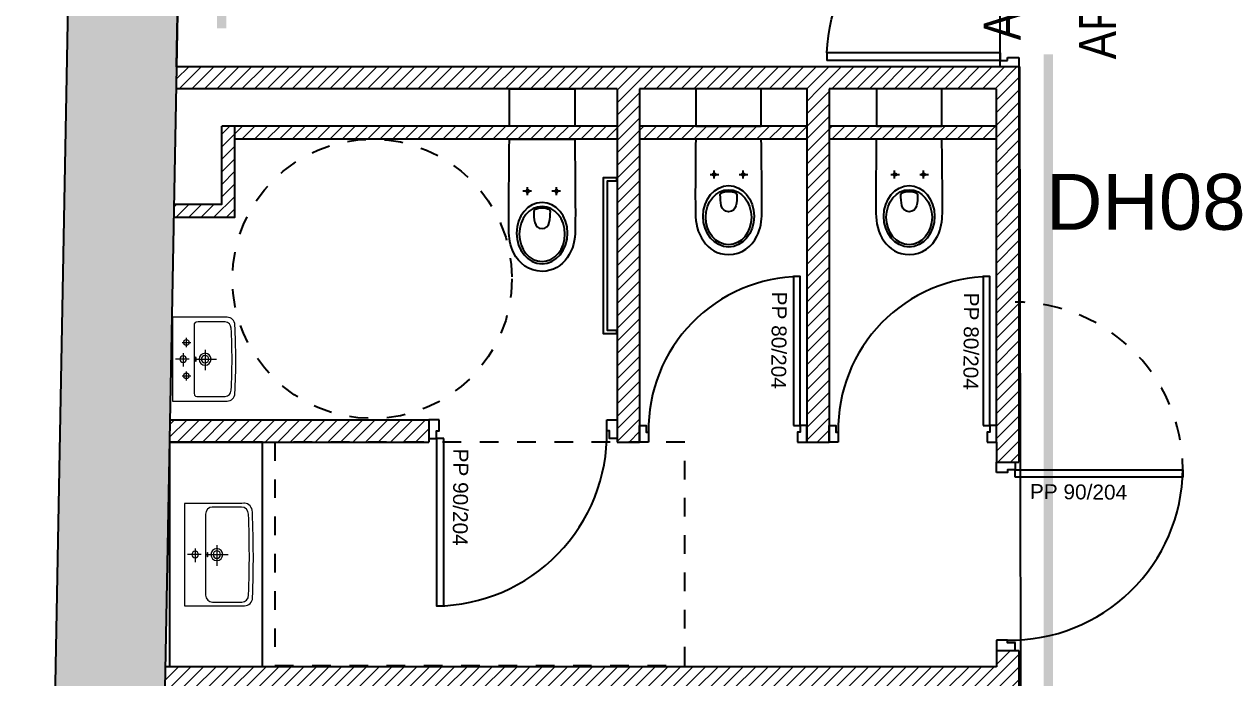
# Model space of a CAD drawing. Extents: x -28.5 to 23.1, y -8.3 to 57.2.
# Drawn here: x -16.49 to -10.01, y 3.81 to 7.32 of the extents above; entities that cross this region are included whole.
import ezdxf
from ezdxf import colors
from ezdxf.entities.mleader import LeaderData, LeaderLine
from ezdxf.math import Vec2, Vec3

# ---------------------------------------------------------------- set-up
doc = ezdxf.new("R2010")
doc.units = 0
doc.header["$LTSCALE"] = 0.001
for name, pattern in [('CACHE', [0.375, 0.25, -0.125]), ('CONTINU', [0]), ('DASHED', [0.75, 0.5, -0.25]), ('HIDDEN2', [0.1875, 0.125, -0.0625])]:
    doc.linetypes.add(name, pattern=pattern)
for name, color, linetype in [('01-STR_MACONNERIE_HACH', 252, 'Continuous'), ('02-CL HACH PLATRE', 6, 'Continuous'), ('A-Etiquettes', 7, 'Continuous'), ('A-legende', 7, 'Continuous')]:
    doc.layers.add(name, color=color, linetype=linetype)
doc.layers.add('A-Détails', color=7, linetype='Continuous', true_color=0x00a500)
doc.layers.add('A-MOQUETTE', color=7, linetype='Continuous', true_color=0xe5ecff)
doc.layers.add('A-portes', color=7, linetype='Continuous', lineweight=25)
doc.styles.get("Standard").update_dxf_attribs({"font": 'ARIALN.TTF'})
doc.styles.add('Y_TXT_COT', font='arial.ttf', dxfattribs={"height": 0.2})

# ---------------------------------------------------------------- blocks, each defined once
blk = doc.blocks.new('WC hand 2')
at = {"linetype": 'Continuous'}
for points in [[(-101.846, 114.7909), (-101.8151, 114.8335), (-101.7716, 114.8642), (-101.7105, 114.8642)], [(-101.8887, 114.6432), (-101.8884, 114.6909), (-101.8771, 114.7482), (-101.846, 114.7909)], [(-101.5352, 114.2442), (-101.5352, 114.2442), (-101.8869, 114.2442), (-101.8869, 114.2442)]]:
    blk.add_open_spline(points, degree=3, dxfattribs=at)
for points, knots in [([(-101.7105, 114.8642), (-101.7105, 114.8642), (-101.638, 114.8642), (-101.587, 114.8211), (-101.5589, 114.7658)], [0.5714286, 0.5714286, 0.5714286, 0.5714286, 0.5714286, 0.7142857, 0.7142857, 0.7142857, 0.7142857]), ([(-101.7106, 114.8236), (-101.6352, 114.8236), (-101.574, 114.7498), (-101.574, 114.6588), (-101.574, 114.6588), (-101.574, 114.5678), (-101.6352, 114.494), (-101.7106, 114.494), (-101.7106, 114.494), (-101.7861, 114.494), (-101.8472, 114.5678), (-101.8472, 114.6588), (-101.8472, 114.6588), (-101.8472, 114.7498), (-101.7861, 114.8236), (-101.7106, 114.8236)], [0, 0, 0, 0, 0.25, 0.25, 0.25, 0.25, 0.5, 0.5, 0.5, 0.5, 0.75, 0.75, 0.75, 0.75, 1, 1, 1, 1]), ([(-101.7106, 114.8116), (-101.6428, 114.8116), (-101.5879, 114.7454), (-101.5879, 114.6638), (-101.5879, 114.6638), (-101.5879, 114.5822), (-101.6428, 114.516), (-101.7106, 114.516), (-101.7106, 114.516), (-101.7783, 114.516), (-101.8332, 114.5822), (-101.8332, 114.6638), (-101.8332, 114.6638), (-101.8332, 114.7454), (-101.7783, 114.8116), (-101.7106, 114.8116)], [0, 0, 0, 0, 0.25, 0.25, 0.25, 0.25, 0.5, 0.5, 0.5, 0.5, 0.75, 0.75, 0.75, 0.75, 1, 1, 1, 1]), ([(-101.5589, 114.7658), (-101.5589, 114.7658), (-101.5393, 114.727), (-101.5325, 114.6818), (-101.5322, 114.6428)], [0.7142857, 0.7142857, 0.7142857, 0.7142857, 0.7142857, 0.8571429, 0.8571429, 0.8571429, 0.8571429]), ([(-101.8869, 114.2442), (-101.8869, 114.2442), (-101.8892, 114.4305), (-101.8895, 114.5368), (-101.8887, 114.6432)], [0.1428571, 0.1428571, 0.1428571, 0.1428571, 0.1428572, 0.2857143, 0.2857143, 0.2857143, 0.2857143]), ([(-101.6659, 114.5436), (-101.6658, 114.5395), (-101.6685, 114.5347), (-101.6723, 114.5331), (-101.6723, 114.5331), (-101.6843, 114.5281), (-101.6974, 114.525), (-101.7105, 114.525), (-101.7105, 114.525), (-101.7236, 114.525), (-101.7368, 114.528), (-101.7489, 114.5331), (-101.7489, 114.5331), (-101.7527, 114.5347), (-101.7554, 114.5396), (-101.7552, 114.5437), (-101.7552, 114.5437), (-101.7536, 114.5759), (-101.7566, 114.6346), (-101.7106, 114.6345), (-101.7106, 114.6345), (-101.6645, 114.6345), (-101.6665, 114.5782), (-101.6659, 114.5436)], [0, 0, 0, 0, 0.166667, 0.166667, 0.166667, 0.166667, 0.333333, 0.333333, 0.333333, 0.333333, 0.5, 0.5, 0.5, 0.5, 0.666667, 0.666667, 0.666667, 0.666667, 0.833333, 0.833333, 0.833333, 0.833333, 1, 1, 1, 1]), ([(-101.5322, 114.6428), (-101.5322, 114.6428), (-101.5314, 114.5366), (-101.5326, 114.4304), (-101.5352, 114.2442)], [0.8571429, 0.8571429, 0.8571429, 0.8571429, 0.8571429, 1, 1, 1, 1]), ([(-101.7881, 114.4416), (-101.784, 114.4416), (-101.7806, 114.4382), (-101.7806, 114.4341), (-101.7806, 114.4341), (-101.7806, 114.43), (-101.784, 114.4267), (-101.7881, 114.4267), (-101.7881, 114.4267), (-101.7922, 114.4267), (-101.7955, 114.43), (-101.7955, 114.4341), (-101.7955, 114.4341), (-101.7955, 114.4382), (-101.7922, 114.4416), (-101.7881, 114.4416)], [0, 0, 0, 0, 0.25, 0.25, 0.25, 0.25, 0.5, 0.5, 0.5, 0.5, 0.75, 0.75, 0.75, 0.75, 1, 1, 1, 1]), ([(-101.633, 114.4416), (-101.6289, 114.4416), (-101.6256, 114.4382), (-101.6256, 114.4341), (-101.6256, 114.4341), (-101.6256, 114.43), (-101.6289, 114.4267), (-101.633, 114.4267), (-101.633, 114.4267), (-101.6371, 114.4267), (-101.6405, 114.43), (-101.6405, 114.4341), (-101.6405, 114.4341), (-101.6405, 114.4382), (-101.6371, 114.4416), (-101.633, 114.4416)], [0, 0, 0, 0, 0.25, 0.25, 0.25, 0.25, 0.5, 0.5, 0.5, 0.5, 0.75, 0.75, 0.75, 0.75, 1, 1, 1, 1])]:
    blk.add_open_spline(points, degree=3, knots=knots, dxfattribs=at)
at = {"linetype": 'DASHED'}
for points in [[(-101.809, 114.4339), (-101.809, 114.4339), (-101.7627, 114.4339), (-101.7627, 114.4339)], [(-101.7884, 114.4557), (-101.7884, 114.4557), (-101.7884, 114.4125), (-101.7884, 114.4125)], [(-101.6537, 114.4343), (-101.6537, 114.4343), (-101.6074, 114.4343), (-101.6074, 114.4343)], [(-101.6332, 114.4561), (-101.6332, 114.4561), (-101.6332, 114.4128), (-101.6332, 114.4128)]]:
    blk.add_open_spline(points, degree=3, dxfattribs=at)
blk = doc.blocks.new('WC HF')
blk.add_lwpolyline([(-0.1752, 0.035), (-0.1752, 0.235), (0.1752, 0.235), (0.1752, 0.035), (-0.1752, 0.035)])
at = {"rotation": 180.0036056120651}
blk.add_blockref('WC hand 2', (-101.7183, 114.2028), dxfattribs=at)
blk = doc.blocks.new('wc PMR')
for points in [[(-0.4001, 0.2411), (-0.4001, 0.2611), (-0.3501, 0.2611), (-0.3501, 1.0611), (-0.4001, 1.0611), (-0.4001, 1.0811), (-0.3301, 1.0811), (-0.3301, 0.2411), (-0.4001, 0.2411)], [(0.1752, -0.035), (0.1752, -0.235), (-0.1753, -0.235), (-0.1753, -0.035), (0.1752, -0.035)]]:
    blk.add_lwpolyline(points)
for points in [[(-0.1356, 0.6717), (-0.1047, 0.7143), (-0.0611, 0.745), (-0.0001, 0.745)], [(-0.1783, 0.5239), (-0.1779, 0.5716), (-0.1666, 0.629), (-0.1356, 0.6717)], [(-0.078, 0.3365), (-0.078, 0.3365), (-0.078, 0.2933), (-0.078, 0.2933)], [(0.0773, 0.3369), (0.0773, 0.3369), (0.0773, 0.2936), (0.0773, 0.2936)], [(-0.0985, 0.3147), (-0.0985, 0.3147), (-0.0522, 0.3147), (-0.0522, 0.3147)], [(0.0568, 0.3151), (0.0568, 0.3151), (0.1031, 0.3151), (0.1031, 0.3151)], [(0.1752, 0.035), (0.1752, 0.035), (-0.1754, 0.035), (-0.1754, 0.035)]]:
    blk.add_open_spline(points, degree=3)
for points, knots in [([(-0.0001, 0.745), (-0.0001, 0.745), (0.0724, 0.7449), (0.1234, 0.7019), (0.1515, 0.6466)], [0.5714286, 0.5714286, 0.5714286, 0.5714286, 0.5714286, 0.7142857, 0.7142857, 0.7142857, 0.7142857]), ([(-0.0002, 0.7044), (0.0752, 0.7044), (0.1364, 0.6306), (0.1364, 0.5396), (0.1364, 0.5396), (0.1364, 0.4486), (0.0753, 0.3748), (-0.0002, 0.3748), (-0.0002, 0.3748), (-0.0756, 0.3748), (-0.1368, 0.4486), (-0.1368, 0.5396), (-0.1368, 0.5396), (-0.1368, 0.6306), (-0.0756, 0.7044), (-0.0002, 0.7044)], [0, 0, 0, 0, 0.25, 0.25, 0.25, 0.25, 0.5, 0.5, 0.5, 0.5, 0.75, 0.75, 0.75, 0.75, 1, 1, 1, 1]), ([(-0.0001, 0.6924), (0.0676, 0.6924), (0.1225, 0.6262), (0.1225, 0.5446), (0.1225, 0.5446), (0.1225, 0.463), (0.0676, 0.3968), (-0.0001, 0.3968), (-0.0001, 0.3968), (-0.0678, 0.3968), (-0.1227, 0.463), (-0.1228, 0.5446), (-0.1228, 0.5446), (-0.1228, 0.6262), (-0.0678, 0.6924), (-0.0001, 0.6924)], [0, 0, 0, 0, 0.25, 0.25, 0.25, 0.25, 0.5, 0.5, 0.5, 0.5, 0.75, 0.75, 0.75, 0.75, 1, 1, 1, 1]), ([(0.1515, 0.6466), (0.1515, 0.6466), (0.1711, 0.6078), (0.178, 0.5626), (0.1783, 0.5236)], [0.7142857, 0.7142857, 0.7142857, 0.7142857, 0.7142857, 0.8571429, 0.8571429, 0.8571429, 0.8571429]), ([(-0.1754, 0.035), (-0.1754, 0.035), (-0.1787, 0.3113), (-0.1791, 0.4176), (-0.1783, 0.5239)], [0.1428571, 0.1428571, 0.1428571, 0.1428571, 0.1428572, 0.2857143, 0.2857143, 0.2857143, 0.2857143]), ([(0.1783, 0.5236), (0.1783, 0.5236), (0.179, 0.4174), (0.1779, 0.3112), (0.1752, 0.035)], [0.8571429, 0.8571429, 0.8571429, 0.8571429, 0.8571429, 1, 1, 1, 1]), ([(0.0445, 0.4244), (0.0446, 0.4203), (0.0419, 0.4154), (0.0382, 0.4139), (0.0382, 0.4139), (0.0262, 0.4089), (0.013, 0.4058), (0, 0.4058), (0, 0.4058), (-0.0131, 0.4058), (-0.0264, 0.4088), (-0.0385, 0.4139), (-0.0385, 0.4139), (-0.0423, 0.4155), (-0.045, 0.4204), (-0.0447, 0.4245), (-0.0447, 0.4245), (-0.0432, 0.4567), (-0.0461, 0.5154), (-0.0001, 0.5153), (-0.0001, 0.5153), (0.0459, 0.5153), (0.0439, 0.459), (0.0445, 0.4244)], [0, 0, 0, 0, 0.166667, 0.166667, 0.166667, 0.166667, 0.333333, 0.333333, 0.333333, 0.333333, 0.5, 0.5, 0.5, 0.5, 0.666667, 0.666667, 0.666667, 0.666667, 0.833333, 0.833333, 0.833333, 0.833333, 1, 1, 1, 1]), ([(-0.0776, 0.3223), (-0.0735, 0.3223), (-0.0702, 0.319), (-0.0702, 0.3149), (-0.0702, 0.3149), (-0.0702, 0.3108), (-0.0735, 0.3074), (-0.0776, 0.3074), (-0.0776, 0.3074), (-0.0817, 0.3074), (-0.0851, 0.3108), (-0.0851, 0.3149), (-0.0851, 0.3149), (-0.0851, 0.319), (-0.0817, 0.3223), (-0.0776, 0.3223)], [0, 0, 0, 0, 0.25, 0.25, 0.25, 0.25, 0.5, 0.5, 0.5, 0.5, 0.75, 0.75, 0.75, 0.75, 1, 1, 1, 1]), ([(0.0775, 0.3223), (0.0816, 0.3223), (0.0849, 0.319), (0.0849, 0.3149), (0.0849, 0.3149), (0.0849, 0.3108), (0.0816, 0.3074), (0.0775, 0.3074), (0.0775, 0.3074), (0.0733, 0.3074), (0.07, 0.3108), (0.07, 0.3149), (0.07, 0.3149), (0.07, 0.319), (0.0733, 0.3223), (0.0775, 0.3223)], [0, 0, 0, 0, 0.25, 0.25, 0.25, 0.25, 0.5, 0.5, 0.5, 0.5, 0.75, 0.75, 0.75, 0.75, 1, 1, 1, 1])]:
    blk.add_open_spline(points, degree=3, knots=knots)
blk = doc.blocks.new('Xref-R6-2018-11')
at = {"layer": '01-STR_MACONNERIE_HACH'}
h = blk.add_hatch(color=256, dxfattribs=at)
h.dxf.hatch_style = 1
h.paths.add_polyline_path([(-9.8643, 5.7706), (-9.7536, 5.7699), (-9.753, 5.8594), (-9.8075, 5.8598), (-9.8067, 5.9869), (-9.9482, 5.9878), (-9.9493, 5.8062), (-10.9104, 5.8123), (-10.9092, 5.994), (-11.0507, 5.9949), (-11.0516, 5.8677), (-11.106, 5.8681), (-11.1066, 5.7786), (-10.9959, 5.7778), (-10.9969, 5.6239), (-9.8653, 5.6166)])
h.paths.add_polyline_path([(-6.9147, 5.7517), (-6.804, 5.751), (-6.8034, 5.8406), (-6.8578, 5.8409), (-6.857, 5.9681), (-6.9985, 5.969), (-6.9997, 5.7873), (-8.6097, 5.7976), (-8.6086, 5.9793), (-8.7501, 5.9802), (-8.7509, 5.853), (-8.8053, 5.8534), (-8.8059, 5.7638), (-8.6952, 5.7631), (-8.6962, 5.6092), (-6.9156, 5.5978)])
h.paths.add_polyline_path([(-3.9659, 5.7329), (-3.8552, 5.7322), (-3.8546, 5.8217), (-3.9091, 5.822), (-3.9083, 5.9492), (-4.0498, 5.9501), (-4.0509, 5.7684), (-5.6601, 5.7787), (-5.6589, 5.9604), (-5.8004, 5.9613), (-5.8012, 5.8342), (-5.8557, 5.8345), (-5.8562, 5.745), (-5.7455, 5.7443), (-5.7465, 5.5903), (-3.9669, 5.5789)])
h.paths.add_polyline_path([(-1.6482, 5.7181), (-1.5375, 5.7174), (-1.5369, 5.8069), (-1.5914, 5.8072), (-1.5906, 5.9344), (-1.7321, 5.9353), (-1.7332, 5.7536), (-2.7113, 5.7599), (-2.7101, 5.9415), (-2.8516, 5.9424), (-2.8524, 5.8153), (-2.9069, 5.8156), (-2.9075, 5.7261), (-2.7968, 5.7254), (-2.7977, 5.5714), (-1.6492, 5.5641)])
h.paths.add_polyline_path([(9.2888, 6.0529), (16.4345, -3.4859), (15.5709, -4.1345), (15.6266, -4.2087), (15.5373, -4.2758), (15.5733, -4.3238), (15.6214, -4.2877), (15.6971, -4.3885), (15.8624, -4.2644), (15.7658, -4.1358), (16.5463, -3.5497), (16.8176, -3.9109), (17.2396, -3.5939), (16.9954, -3.2687), (9.4522, 6.7755), (8.1868, 5.8175), (8.0942, 5.9399), (7.9095, 5.8001), (7.9901, 5.6937), (7.8811, 5.6092), (7.9802, 5.4784), (8.1947, 5.6446), (8.3968, 5.3776)])
h.paths.add_polyline_path([(14.7939, -4.8738), (14.8866, -4.9972), (15.0583, -4.8682), (14.9826, -4.7674), (15.0321, -4.7303), (14.996, -4.6823), (14.899, -4.7552), (14.8432, -4.6809), (13.4437, -5.732), (13.4995, -5.8062), (13.4101, -5.8733), (13.4461, -5.9213), (13.4943, -5.8852), (13.57, -5.986), (13.7352, -5.8619), (13.6386, -5.7333)])
h.paths.add_polyline_path([(12.9312, -6.4657), (12.8555, -6.3649), (12.9049, -6.3278), (12.8689, -6.2798), (12.7718, -6.3527), (12.7161, -6.2784), (11.3999, -7.2668), (11.4557, -7.3411), (11.3663, -7.4082), (11.4024, -7.4562), (11.4505, -7.42), (11.5262, -7.5208), (11.6914, -7.3968), (11.5949, -7.2682), (12.6668, -6.4713), (12.7594, -6.5947)])
h.paths.add_polyline_path([(10.8117, -7.8998), (10.8611, -7.8626), (10.8251, -7.8147), (10.728, -7.8875), (10.6723, -7.8133), (9.4127, -8.7592), (9.4685, -8.8335), (9.3791, -8.9006), (9.4151, -8.9486), (9.4633, -8.9124), (9.539, -9.0132), (9.7042, -8.8891), (9.6077, -8.7606), (10.623, -8.0062), (10.7157, -8.1296), (10.8874, -8.0006)])
h.paths.add_polyline_path([(8.8245, -9.3922), (8.8739, -9.355), (8.8379, -9.3071), (8.7408, -9.3799), (8.6851, -9.3057), (7.4576, -10.2275), (7.5133, -10.3018), (7.424, -10.3689), (7.46, -10.4169), (7.5081, -10.3807), (7.5839, -10.4815), (7.7491, -10.3575), (7.6525, -10.2289), (8.6358, -9.4986), (8.7285, -9.6219), (8.9002, -9.493)])
h.paths.add_polyline_path([(6.8693, -10.8605), (6.9188, -10.8233), (6.8827, -10.7754), (6.7857, -10.8482), (6.7299, -10.774), (5.909, -11.3905), (5.9648, -11.4647), (5.8754, -11.5319), (5.9115, -11.5798), (5.9596, -11.5437), (6.0353, -11.6445), (6.2005, -11.5204), (6.104, -11.3918), (6.6806, -10.9669), (6.7733, -11.0903), (6.945, -10.9613)])
h.paths.add_polyline_path([(5.3208, -12.0234), (5.3702, -11.9863), (5.3342, -11.9383), (5.2372, -12.0112), (5.1814, -11.9369), (4.7519, -12.2595), (4.3293, -12.2541), (4.3287, -12.3016), (4.2169, -12.3002), (4.2161, -12.3602), (4.2763, -12.3609), (4.2747, -12.487), (4.4814, -12.4896), (4.4834, -12.3288), (4.8607, -12.3337), (5.1321, -12.1298), (5.2248, -12.2532), (5.3965, -12.1242)])
h.paths.add_polyline_path([(3.4775, -12.3507), (3.5393, -12.3515), (3.5401, -12.2915), (3.4188, -12.29), (3.4194, -12.2425), (2.2915, -12.2281), (2.2909, -12.2756), (2.1791, -12.2742), (2.1784, -12.3342), (2.2386, -12.3349), (2.237, -12.461), (2.4436, -12.4636), (2.4456, -12.3028), (3.2631, -12.3198), (3.2612, -12.4741), (3.4759, -12.4768)])
h.paths.add_polyline_path([(1.3816, -12.2165), (-0.924, -12.1871), (-0.9246, -12.2346), (-1.0364, -12.2331), (-1.0372, -12.2931), (-0.977, -12.2939), (-0.9786, -12.42), (-0.772, -12.4226), (-0.7699, -12.2618), (1.2254, -12.2938), (1.2234, -12.4481), (1.4381, -12.4508), (1.4397, -12.3247), (1.5016, -12.3255), (1.5023, -12.2655), (1.381, -12.264)])
h.paths.add_polyline_path([(-1.7132, -12.2245), (-1.8346, -12.223), (-1.834, -12.1755), (-3.2263, -12.1577), (-3.2269, -12.2052), (-3.3387, -12.2038), (-3.3394, -12.2638), (-3.2793, -12.2645), (-3.2809, -12.3906), (-3.0742, -12.3932), (-3.0722, -12.2324), (-1.9902, -12.2528), (-1.9922, -12.407), (-1.7774, -12.4098), (-1.7758, -12.2837), (-1.714, -12.2845)])
h.paths.add_polyline_path([(-4.0155, -12.1951), (-4.1368, -12.1936), (-4.1362, -12.1461), (-6.2346, -12.1193), (-6.2352, -12.1668), (-6.347, -12.1654), (-6.3477, -12.2254), (-6.2875, -12.2261), (-6.2892, -12.3522), (-6.0825, -12.3549), (-6.0805, -12.1941), (-4.2925, -12.2234), (-4.2944, -12.3777), (-4.0797, -12.3804), (-4.0781, -12.2543), (-4.0163, -12.2551)])
h.paths.add_polyline_path([(-7.1445, -12.1077), (-9.19, -12.0816), (-9.1906, -12.1291), (-9.3024, -12.1277), (-9.3032, -12.1877), (-9.243, -12.1884), (-9.2446, -12.3145), (-9.038, -12.3171), (-9.0359, -12.1564), (-7.3008, -12.185), (-7.3027, -12.3393), (-7.088, -12.342), (-7.0864, -12.216), (-7.0245, -12.2167), (-7.0238, -12.1567), (-7.1451, -12.1552)])
h.paths.add_polyline_path([(-10.0418, -12.1782), (-9.98, -12.179), (-9.9792, -12.119), (-10.1006, -12.1175), (-10.1, -12.07), (-11.5038, -12.0521), (-11.5044, -12.0996), (-11.6161, -12.0982), (-11.6169, -12.1582), (-11.5567, -12.1589), (-11.5583, -12.285), (-11.3517, -12.2876), (-11.3496, -12.1268), (-10.2562, -12.1473), (-10.2582, -12.3016), (-10.0434, -12.3043)])
h.paths.add_polyline_path([(2.6936, 4.7692), (2.8486, 4.8773), (2.0933, 5.9491), (0.4835, 5.9594), (0.4822, 5.7394), (-0.3936, 5.745), (-0.3924, 5.9267), (-0.5339, 5.9276), (-0.5347, 5.8005), (-0.5892, 5.8008), (-0.5898, 5.7113), (-0.4791, 5.7106), (-0.48, 5.5566), (0.6701, 5.5493), (0.6714, 5.7693), (1.9949, 5.7608)])
h.paths.add_polyline_path([(3.7184, 3.643), (3.5639, 3.5342), (4.011, 2.8998), (4.6629, 2.8061), (4.6629, 2.8077), (4.9461, 2.7655), (5.6911, 3.3294), (5.5121, 3.5658), (5.7804, 3.7737), (5.6799, 3.9034), (5.6056, 3.8458), (5.5045, 3.9794), (5.3103, 3.8324), (5.4029, 3.7101), (4.4904, 3.0193), (4.1189, 3.0748)])
h.paths.add_polyline_path([(-13.0354, -4.4062), (-13.5351, -4.4062), (-13.5351, -3.4062), (-13.0165, -3.4062), (-12.8476, 5.6357), (-12.166, 5.6314), (-12.165, 5.7853), (-12.0543, 5.7846), (-12.0537, 5.8741), (-12.1082, 5.8745), (-12.1074, 6.0016), (-12.2489, 6.0025), (-12.25, 5.8209), (-13.4315, 5.8284), (-13.7663, -12.1025), (-12.5699, -12.1178), (-12.5719, -12.2721), (-12.3571, -12.2748), (-12.3555, -12.1487), (-12.2937, -12.1495), (-12.2929, -12.0895), (-12.4143, -12.088), (-12.4137, -12.0405), (-13.1775, -12.0308), (-13.0356, -4.4288)])
h.paths.add_polyline_path([(-13.5351, -4.4062), (-13.5351, -3.4062)], flags=16)
at = {"layer": '02-CL HACH PLATRE', "lineweight": 13, "transparency": 33554687}
h = blk.add_hatch(dxfattribs=at)
h.set_pattern_fill('ANSI31', color=256, scale=0.015)
h.paths.add_polyline_path([(-8.4282, 0.2221), (-10.2062, 0.2228), (-11.2256, 0.2228), (-11.2272, 0.1028), (-10.5842, 0.1028), (-8.5486, 0.1028), (-8.5486, 0.1028), (-8.5484, -1.794), (-8.5484, -1.9021), (-8.4282, -1.9021)])
h.paths.add_polyline_path([(-11.2256, 0.2228), (-12.9487, 0.2228), (-12.9509, 0.1028), (-11.2272, 0.1028)])
h = blk.add_hatch(dxfattribs=at)
h.set_pattern_fill('ANSI31', color=256, scale=0.015)
h.paths.add_polyline_path([(-10.4642, -0.1672), (-10.4642, 0.1028), (-10.5842, 0.1028), (-10.5842, -1.794), (-10.4642, -1.794)])
h = blk.add_hatch(dxfattribs=at)
h.set_pattern_fill('ANSI31', color=256, scale=0.015)
h.paths.add_polyline_path([(-9.4464, -0.1672), (-9.4464, 0.1028), (-9.5664, 0.1028), (-9.5664, -1.794), (-9.4464, -1.794)])
h = blk.add_hatch(dxfattribs=at)
h.set_pattern_fill('ANSI31', color=256, scale=0.015)
h.paths.add_polyline_path([(-8.5486, -0.0972), (-9.4464, -0.0972), (-9.4464, -0.1672), (-8.5486, -0.1671)])
h.paths.add_polyline_path([(-9.5664, -0.0972), (-10.4642, -0.0972), (-10.4642, -0.1672), (-9.5664, -0.1672)])
h.paths.add_polyline_path([(-10.5842, -0.0972), (-11.2297, -0.0972), (-11.2306, -0.1672), (-10.5842, -0.1672)])
h.paths.add_polyline_path([(-12.706, -0.0972), (-12.706, -0.1672), (-11.2306, -0.1672), (-11.2297, -0.0972)])
h = blk.add_hatch(dxfattribs=at)
h.set_pattern_fill('ANSI31', color=256, scale=0.015)
h.paths.add_polyline_path([(-12.636, -0.1672), (-12.706, -0.1672), (-12.706, -0.5172), (-12.9625, -0.5172), (-12.9638, -0.5872), (-12.636, -0.5872)])
h = blk.add_hatch(dxfattribs=at)
h.set_pattern_fill('ANSI31', color=256, scale=0.015)
h.paths.add_polyline_path([(-11.5942, -1.674), (-12.9841, -1.674), (-12.9864, -1.7936), (-12.4864, -1.7936), (-11.5942, -1.794)])
h = blk.add_hatch(dxfattribs=at)
h.set_pattern_fill('ANSI31', color=256, scale=0.015)
h.paths.add_polyline_path([(-8.4282, -2.9121), (-8.5484, -2.9121), (-8.5484, -3.0001), (-11.2668, -3.0001), (-11.2683, -3.1201), (-8.5484, -3.1201), (-8.5484, -3.2472), (-8.4282, -3.2472)])
h.paths.add_polyline_path([(-11.2668, -3.0001), (-12.4864, -3.0001), (-13.0089, -3.0001), (-13.0111, -3.1201), (-11.2683, -3.1201)])
blk.add_line((-12.8476, 5.6357), (-13.0165, -3.4062))
at = {"linetype": 'Continuous'}
for p, q in [((-12.9506, 0.2228), (-8.4281, 0.2228)), ((-8.5486, 0.2228), (-8.4286, 0.2228)), ((-8.5082, 0.2228), (-8.4281, 0.2228)), ((-8.4281, 0.2228), (-8.4281, -1.794)), ((-8.4281, 0.2228), (-8.4281, -1.1359)), ((-8.4281, 0.2228), (-8.4281, 0.1028)), ((-10.5842, 0.1028), (-12.9509, 0.1028)), ((-9.5664, 0.1028), (-10.4642, 0.1028)), ((-8.5486, 0.1028), (-9.4464, 0.1028)), ((-8.5484, -1.794), (-8.5486, 0.1028)), ((-10.5842, -0.0972), (-12.706, -0.0972)), ((-9.5664, -0.0972), (-10.4642, -0.0972)), ((-8.5486, -0.0972), (-9.4464, -0.0972)), ((-10.5842, -0.1672), (-12.636, -0.1672)), ((-9.5664, -0.1672), (-10.4642, -0.1672)), ((-8.5477, -0.1672), (-9.4464, -0.1672))]:
    blk.add_line(p, q, dxfattribs=at)
blk.add_lwpolyline([(-12.5719, -12.2721), (-12.5699, -12.1178), (-13.7663, -12.1025), (-13.4315, 5.8284)])
for points in [[(-10.5842, 0.1028), (-10.5842, -1.794)], [(-10.4642, 0.1028), (-10.4642, -1.794)], [(-9.5664, 0.1028), (-9.5664, -1.794)], [(-9.4464, 0.1028), (-9.4464, -1.794)], [(-12.9638, -0.5872), (-12.636, -0.5872), (-12.636, -0.0972), (-12.706, -0.0972)], [(-12.9625, -0.5172), (-12.706, -0.5172), (-12.706, -0.0972)], [(-12.9841, -1.674), (-11.5942, -1.674)], [(-11.5942, -1.674), (-11.5942, -1.794)], [(-12.4864, -1.7936), (-12.9864, -1.7936), (-12.9864, -2.9997), (-12.4864, -2.9997), (-12.4864, -1.7936)], [(-12.9864, -1.794), (-11.5942, -1.794)], [(-10.5842, -1.794), (-10.4642, -1.794)], [(-9.5664, -1.794), (-9.4464, -1.794)], [(-8.5484, -1.794), (-8.5484, -1.9021)], [(-8.4281, -1.794), (-8.4281, -1.9021)], [(-8.5484, -1.9021), (-8.4281, -1.9021)], [(-8.5484, -2.9121), (-8.5484, -3.0001)], [(-8.5484, -2.9121), (-8.4281, -2.9121)], [(-8.4282, -2.9121), (-8.4282, -3.2472)], [(-8.5484, -3.0001), (-13.0089, -3.0001)]]:
    blk.add_lwpolyline(points, dxfattribs=at)
at = {"linetype": 'CONTINU'}
for points in [[(-9.6375, -1.7051), (-9.602, -1.7051), (-9.602, -0.9051), (-9.6375, -0.9051)], [(-8.6198, -1.7051), (-8.5842, -1.7051), (-8.5842, -0.9051), (-8.6198, -0.9051)], [(-11.5392, -1.674), (-11.5942, -1.674), (-11.5942, -1.774), (-11.5542, -1.774), (-11.5542, -1.734), (-11.5392, -1.734), (-11.5392, -1.674)], [(-10.6392, -1.674), (-10.5842, -1.674), (-10.5842, -1.774), (-10.6242, -1.774), (-10.6242, -1.734), (-10.6392, -1.734), (-10.6392, -1.674)], [(-10.4153, -1.794), (-10.4642, -1.794), (-10.4642, -1.7051), (-10.4286, -1.7051), (-10.4286, -1.7407), (-10.4153, -1.7407), (-10.4153, -1.794)], [(-9.6153, -1.794), (-9.5664, -1.794), (-9.5664, -1.7051), (-9.602, -1.7051), (-9.602, -1.7407), (-9.6153, -1.7407), (-9.6153, -1.794)], [(-9.3975, -1.794), (-9.4464, -1.794), (-9.4464, -1.7051), (-9.4109, -1.7051), (-9.4109, -1.7407), (-9.3975, -1.7407), (-9.3975, -1.794)], [(-8.5975, -1.794), (-8.5486, -1.794), (-8.5486, -1.7051), (-8.5842, -1.7051), (-8.5842, -1.7407), (-8.5975, -1.7407), (-8.5975, -1.794)], [(-11.5142, -1.774), (-11.5542, -1.774), (-11.5542, -2.674), (-11.5142, -2.674)], [(-8.5484, -1.9571), (-8.5484, -1.9021), (-8.4484, -1.9021), (-8.4484, -1.9421), (-8.4884, -1.9421), (-8.4884, -1.9571), (-8.5484, -1.9571)], [(-8.4484, -1.9821), (-8.4484, -1.9421), (-7.5484, -1.9421), (-7.5484, -1.9821)], [(-8.5484, -2.8571), (-8.5484, -2.9121), (-8.4484, -2.9121), (-8.4484, -2.8721), (-8.4884, -2.8721), (-8.4884, -2.8571), (-8.5484, -2.8571)]]:
    blk.add_lwpolyline(points, close=True, dxfattribs=at)
at = {"color": 6, "linetype": 'HIDDEN2'}
blk.add_lwpolyline([(-12.4208, -2.994), (-10.2208, -2.994), (-10.2208, -1.794), (-12.4208, -1.794), (-12.4208, -2.994)], dxfattribs=at)
blk.add_circle((-11.8984, -0.9175), 0.75, dxfattribs=at)
at = {"linetype": 'CONTINU'}
for centre, radius, start, end in [((-9.5924, -1.728), 0.823, 90.66487, 180.8794), ((-8.5746, -1.728), 0.823, 90.66487, 180.8794), ((-11.5649, -1.7482), 0.9259, 270.66487, 0.8794), ((-8.4742, -1.9314), 0.9259, 269.1206, 359.33513)]:
    blk.add_arc(centre, radius, start, end, dxfattribs=at)
at = {"linetype": 'HIDDEN2', "ltscale": 1.2}
blk.add_arc((-8.4484, -1.9421), 0.9, 357.45268, 90, dxfattribs=at)
at = {"lineweight": 18}
for centre, major_axis in [((-12.8955, -1.259), (-0.015, 0)), ((-12.8958, -1.4384), (0, -0.015))]:
    blk.add_ellipse(centre, major_axis=major_axis, ratio=1, dxfattribs=at)
for points, knots in [([(-12.9706, -1.574), (-12.9706, -1.574), (-12.9706, -1.1238), (-12.9706, -1.1238), (-12.9706, -1.1238), (-12.9706, -1.1238), (-12.6775, -1.1237), (-12.6775, -1.1237), (-12.6775, -1.1237), (-12.6544, -1.1237), (-12.6354, -1.1416), (-12.6354, -1.1653), (-12.6354, -1.1653), (-12.6289, -1.2876), (-12.6288, -1.41), (-12.635, -1.5324), (-12.635, -1.5324), (-12.6362, -1.5555), (-12.6541, -1.574), (-12.6776, -1.574), (-12.6776, -1.574), (-12.6776, -1.574), (-12.9706, -1.574), (-12.9706, -1.574)], [0, 0, 0, 0, 0.142857, 0.142857, 0.142857, 0.142867, 0.285714, 0.285714, 0.285714, 0.285724, 0.428571, 0.428571, 0.428571, 0.428581, 0.571429, 0.571429, 0.571429, 0.571439, 0.714286, 0.714286, 0.714286, 0.714296, 1, 1, 1, 1]), ([(-12.8547, -1.5313), (-12.8547, -1.5313), (-12.8547, -1.1711), (-12.8547, -1.1711), (-12.8547, -1.1711), (-12.8547, -1.1506), (-12.8476, -1.1491), (-12.8324, -1.1491), (-12.8324, -1.1491), (-12.8324, -1.1491), (-12.6868, -1.1491), (-12.6868, -1.1491), (-12.6868, -1.1491), (-12.6694, -1.1491), (-12.6561, -1.1642), (-12.6551, -1.1824), (-12.6551, -1.1824), (-12.6491, -1.2936), (-12.6491, -1.4048), (-12.6551, -1.516), (-12.6551, -1.516), (-12.6561, -1.5342), (-12.6694, -1.5491), (-12.6868, -1.5491), (-12.6868, -1.5491), (-12.6868, -1.5491), (-12.8338, -1.5491), (-12.8338, -1.5491), (-12.8338, -1.5491), (-12.8403, -1.5491), (-12.8547, -1.5495), (-12.8547, -1.5313)], [0, 0, 0, 0, 0.111111, 0.111111, 0.111111, 0.111121, 0.222222, 0.222222, 0.222222, 0.222232, 0.333333, 0.333333, 0.333333, 0.333343, 0.444444, 0.444444, 0.444444, 0.444454, 0.555556, 0.555556, 0.555556, 0.555566, 0.666667, 0.666667, 0.666667, 0.666677, 0.777778, 0.777778, 0.777778, 0.777788, 1, 1, 1, 1]), ([(-12.9252, -1.3363), (-12.9183, -1.3295), (-12.9073, -1.3295), (-12.9004, -1.3363), (-12.9004, -1.3363), (-12.8936, -1.3431), (-12.8936, -1.3542), (-12.9004, -1.3611), (-12.9004, -1.3611), (-12.9073, -1.3679), (-12.9183, -1.3679), (-12.9252, -1.3611), (-12.9252, -1.3611), (-12.932, -1.3542), (-12.932, -1.3431), (-12.9252, -1.3363)], [0, 0, 0, 0, 0.2, 0.2, 0.2, 0.20001, 0.4, 0.4, 0.4, 0.40001, 0.6, 0.6, 0.6, 0.60001, 1, 1, 1, 1]), ([(-12.8488, -1.3487), (-12.8487, -1.3422), (-12.8471, -1.337), (-12.8452, -1.3372), (-12.8452, -1.3372), (-12.8433, -1.3373), (-12.8418, -1.3428), (-12.8418, -1.3493), (-12.8418, -1.3493), (-12.8419, -1.3558), (-12.8435, -1.361), (-12.8454, -1.3608), (-12.8454, -1.3608), (-12.8473, -1.3607), (-12.8488, -1.3552), (-12.8488, -1.3487)], [0, 0, 0, 0, 0.2, 0.2, 0.2, 0.20001, 0.4, 0.4, 0.4, 0.40001, 0.6, 0.6, 0.6, 0.60001, 1, 1, 1, 1]), ([(-12.8272, -1.3489), (-12.8272, -1.3313), (-12.8129, -1.317), (-12.7952, -1.317), (-12.7952, -1.317), (-12.7776, -1.317), (-12.7633, -1.3313), (-12.7633, -1.3489), (-12.7633, -1.3489), (-12.7633, -1.3666), (-12.7776, -1.3809), (-12.7952, -1.3809), (-12.7952, -1.3809), (-12.8129, -1.3809), (-12.8272, -1.3666), (-12.8272, -1.3489)], [0, 0, 0, 0, 0.2, 0.2, 0.2, 0.20001, 0.4, 0.4, 0.4, 0.40001, 0.6, 0.6, 0.6, 0.60001, 1, 1, 1, 1]), ([(-12.8153, -1.3489), (-12.8153, -1.3379), (-12.8063, -1.3289), (-12.7952, -1.3289), (-12.7952, -1.3289), (-12.7842, -1.3289), (-12.7752, -1.3379), (-12.7752, -1.3489), (-12.7752, -1.3489), (-12.7752, -1.36), (-12.7842, -1.369), (-12.7952, -1.369), (-12.7952, -1.369), (-12.8063, -1.369), (-12.8153, -1.36), (-12.8153, -1.3489)], [0, 0, 0, 0, 0.2, 0.2, 0.2, 0.20001, 0.4, 0.4, 0.4, 0.40001, 0.6, 0.6, 0.6, 0.60001, 1, 1, 1, 1]), ([(-12.9063, -2.6735), (-12.9063, -2.6735), (-12.9063, -2.1237), (-12.9063, -2.1237), (-12.9063, -2.1237), (-12.9063, -2.1237), (-12.5838, -2.1228), (-12.5838, -2.1228), (-12.5838, -2.1228), (-12.5607, -2.1228), (-12.5418, -2.1419), (-12.5417, -2.1703), (-12.5417, -2.1703), (-12.5348, -2.3402), (-12.5346, -2.4607), (-12.5404, -2.6307), (-12.5404, -2.6307), (-12.5412, -2.6538), (-12.5605, -2.6726), (-12.584, -2.6727), (-12.584, -2.6727), (-12.584, -2.6727), (-12.9063, -2.6735), (-12.9063, -2.6735)], [0, 0, 0, 0, 0.142857, 0.142857, 0.142857, 0.142867, 0.285714, 0.285714, 0.285714, 0.285724, 0.428571, 0.428571, 0.428571, 0.428581, 0.571429, 0.571429, 0.571429, 0.571439, 0.714286, 0.714286, 0.714286, 0.714296, 1, 1, 1, 1]), ([(-12.7922, -2.6155), (-12.7922, -2.6155), (-12.793, -2.1812), (-12.793, -2.1812), (-12.793, -2.1812), (-12.793, -2.1603), (-12.7766, -2.1431), (-12.7564, -2.143), (-12.7564, -2.143), (-12.7564, -2.143), (-12.5992, -2.1426), (-12.5992, -2.1426), (-12.5992, -2.1426), (-12.579, -2.1426), (-12.5624, -2.1597), (-12.5623, -2.1806), (-12.5623, -2.1806), (-12.5564, -2.3419), (-12.5562, -2.4537), (-12.5616, -2.6149), (-12.5616, -2.6149), (-12.5623, -2.6359), (-12.578, -2.6531), (-12.5982, -2.6531), (-12.5982, -2.6531), (-12.5982, -2.6531), (-12.7554, -2.6535), (-12.7554, -2.6535), (-12.7554, -2.6535), (-12.7756, -2.6536), (-12.7922, -2.6365), (-12.7922, -2.6155)], [0, 0, 0, 0, 0.111111, 0.111111, 0.111111, 0.111121, 0.222222, 0.222222, 0.222222, 0.222232, 0.333333, 0.333333, 0.333333, 0.333343, 0.444444, 0.444444, 0.444444, 0.444454, 0.555556, 0.555556, 0.555556, 0.555566, 0.666667, 0.666667, 0.666667, 0.666677, 0.777778, 0.777778, 0.777778, 0.777788, 1, 1, 1, 1]), ([(-12.8608, -2.3856), (-12.8539, -2.3787), (-12.8429, -2.3787), (-12.836, -2.3855), (-12.836, -2.3855), (-12.8292, -2.3924), (-12.8291, -2.4034), (-12.836, -2.4103), (-12.836, -2.4103), (-12.8428, -2.4171), (-12.8538, -2.4172), (-12.8607, -2.4103), (-12.8607, -2.4103), (-12.8676, -2.4035), (-12.8676, -2.3925), (-12.8608, -2.3856)], [0, 0, 0, 0, 0.2, 0.2, 0.2, 0.20001, 0.4, 0.4, 0.4, 0.40001, 0.6, 0.6, 0.6, 0.60001, 1, 1, 1, 1]), ([(-12.7858, -2.3979), (-12.7857, -2.3914), (-12.7841, -2.3862), (-12.7822, -2.3864), (-12.7822, -2.3864), (-12.7803, -2.3865), (-12.7788, -2.392), (-12.7788, -2.3985), (-12.7788, -2.3985), (-12.7789, -2.405), (-12.7805, -2.4102), (-12.7824, -2.41), (-12.7824, -2.41), (-12.7843, -2.4099), (-12.7858, -2.4045), (-12.7858, -2.3979)], [0, 0, 0, 0, 0.2, 0.2, 0.2, 0.20001, 0.4, 0.4, 0.4, 0.40001, 0.6, 0.6, 0.6, 0.60001, 1, 1, 1, 1]), ([(-12.7642, -2.3981), (-12.7642, -2.3805), (-12.75, -2.3661), (-12.7323, -2.3661), (-12.7323, -2.3661), (-12.7147, -2.366), (-12.7004, -2.3803), (-12.7003, -2.3979), (-12.7003, -2.3979), (-12.7003, -2.4156), (-12.7145, -2.4299), (-12.7322, -2.43), (-12.7322, -2.43), (-12.7498, -2.43), (-12.7641, -2.4157), (-12.7642, -2.3981)], [0, 0, 0, 0, 0.2, 0.2, 0.2, 0.20001, 0.4, 0.4, 0.4, 0.40001, 0.6, 0.6, 0.6, 0.60001, 1, 1, 1, 1]), ([(-12.7523, -2.3981), (-12.7523, -2.387), (-12.7434, -2.378), (-12.7323, -2.378), (-12.7323, -2.378), (-12.7212, -2.3779), (-12.7122, -2.3869), (-12.7122, -2.398), (-12.7122, -2.398), (-12.7122, -2.409), (-12.7211, -2.4181), (-12.7322, -2.4181), (-12.7322, -2.4181), (-12.7433, -2.4181), (-12.7523, -2.4092), (-12.7523, -2.3981)], [0, 0, 0, 0, 0.2, 0.2, 0.2, 0.20001, 0.4, 0.4, 0.4, 0.40001, 0.6, 0.6, 0.6, 0.60001, 1, 1, 1, 1])]:
    blk.add_open_spline(points, degree=3, knots=knots, dxfattribs=at)
for points in [[(-12.9187, -1.259), (-12.9187, -1.259), (-12.8725, -1.259), (-12.8725, -1.259)], [(-12.8953, -1.2835), (-12.8953, -1.2835), (-12.8953, -1.235), (-12.8953, -1.235)], [(-12.8812, -1.349), (-12.8812, -1.349), (-12.9535, -1.3487), (-12.9535, -1.3487)], [(-12.9131, -1.3163), (-12.9131, -1.3163), (-12.9133, -1.3885), (-12.9133, -1.3885)], [(-12.8448, -1.349), (-12.8448, -1.349), (-12.7349, -1.3489), (-12.7349, -1.3489)], [(-12.7952, -1.2987), (-12.7952, -1.2987), (-12.7951, -1.4087), (-12.7951, -1.4087)], [(-12.8954, -1.4635), (-12.8954, -1.4635), (-12.8954, -1.4147), (-12.8954, -1.4147)], [(-12.919, -1.4388), (-12.919, -1.4388), (-12.8725, -1.4388), (-12.8725, -1.4388)], [(-12.8487, -2.3655), (-12.8487, -2.3655), (-12.8488, -2.4378), (-12.8488, -2.4378)], [(-12.7818, -2.3982), (-12.7818, -2.3982), (-12.6719, -2.3978), (-12.6719, -2.3978)], [(-12.7323, -2.3477), (-12.7323, -2.3477), (-12.732, -2.4578), (-12.732, -2.4578)], [(-12.8168, -2.3981), (-12.8168, -2.3981), (-12.8891, -2.3981), (-12.8891, -2.3981)]]:
    blk.add_open_spline(points, degree=3, dxfattribs=at)
at = {"lineweight": 18, "rotation": 179.9970872319367}
blk.add_blockref('wc PMR', (-10.9869, -0.1322), dxfattribs=at)
at = {"lineweight": 18, "xscale": -1, "rotation": 3.044963481357854e-07}
for p in [(-9.9863, -0.1322), (-9.0173, -0.1322)]:
    blk.add_blockref('WC HF', p, dxfattribs=at)
at = {"char_height": 0.08, "width": 1.472401, "attachment_point": 1}
for s, insert, rotation in [('{\\fArial|b0|i0|c0|p34;PP 80/204}', (-9.6729, -0.9867), 269.50124), ('{\\fArial|b0|i0|c0|p34;PP 80/204}', (-8.6419, -0.9921), 269.50124), ('{\\fArial|b0|i0|c0|p34;PP 90/204}', (-11.3821, -1.829), 269.50124), ('{\\fArial|b0|i0|c0|p34;PP 90/204}', (-8.3684, -2.0192), 359.50124)]:
    blk.add_mtext(s, dxfattribs=dict(at, insert=insert, rotation=rotation))
blk = doc.blocks.new('P_93100')
for p, q in [((0.425, 0.93), (0.465, 0.93)), ((0.425, 0), (0.425, 0.93)), ((0.465, 0), (0.465, 0.93)), ((-0.5, -0.1), (-0.5, 0)), ((-0.5, 0), (-0.465, 0)), ((-0.465, 0), (-0.465, -0.04)), ((0.425, 0), (0.465, 0)), ((0.465, 0), (0.465, -0.04)), ((0.5, 0), (0.465, 0)), ((0.5, -0.1), (0.5, 0)), ((-0.465, -0.04), (-0.45, -0.04)), ((-0.45, -0.04), (-0.45, -0.1)), ((0.465, -0.04), (0.45, -0.04)), ((0.45, -0.04), (0.45, -0.1)), ((-0.45, -0.1), (-0.5, -0.1)), ((0.45, -0.1), (0.5, -0.1))]:
    blk.add_line(p, q)
blk.add_arc((0.465, 0), 0.9309, 92.46282, 180)
at = {"ltscale": 6}
blk.add_attdef('N°', (-0.3934, 0.1452), '', height=0.1992, dxfattribs=at)
at = {"layer": 'A-Etiquettes', "ltscale": 6}
for tag, p in [('NATURE/DIM', (-0.3934, -0.1104)), ('FINITION', (-0.3934, -0.366)), ('FERMETURE', (-0.3934, -0.6217)), ('FP:', (-0.3934, -0.8773))]:
    blk.add_attdef(tag, p, '', height=0.1992, dxfattribs=at)

msp = doc.modelspace()

# ---------------------------------------------------------------- linework, layer by layer
at = {"ltscale": 0.01}
msp.add_lwpolyline([(0.3454, 9.8104), (-0.7548, 11.3717), (-0.5236, 11.5346), (-0.9705, 12.1689), (-1.2823, 12.1709), (-1.2835, 11.9583), (-15.5805, 12.0497), (-15.675, 7.0919), (-11.1481, 7.0892), (-11.1385, 0.5178), (-15.7958, 0.5176), (-15.8935, -4.7143), (1.8807, -4.9411)], dxfattribs=at)
at = {"layer": 'A-legende', "color": 205, "linetype": 'CACHE', "ltscale": 1000, "true_color": 0x8546b9, "const_width": 0.05}
msp.add_lwpolyline([(-15.3471, 12.2536), (-15.4314, 7.2965)], dxfattribs=at)
at = {"layer": 'A-legende', "linetype": 'CACHE', "ltscale": 2000, "const_width": 0.05}
msp.add_lwpolyline([(-10.9946, -0.7191), (-10.9946, 7.1575)], dxfattribs=at)
at = {"layer": 'A-MOQUETTE', "ltscale": 0.01}
msp.add_lwpolyline([(-15.5735, 12.4249), (-15.675, 7.0919), (-11.2525, 7.0919), (-11.2525, 8.5874)], dxfattribs=at)

# ---------------------------------------------------------------- block references
at = {"ltscale": 0.01}
msp.add_blockref('Xref-R6-2018-11', (-2.7244, 6.8691), dxfattribs=at)
at = {"layer": 'A-portes', "ltscale": 0.01}
ref = msp.add_blockref('P_93100', (-11.2528, 7.5892), dxfattribs=dict(at, xscale=-1, rotation=90))
ref.add_attrib('N°', '609', (-11.3981, 7.604), dxfattribs={"layer": '0', "ltscale": 6, "height": 0.19924, "rotation": 90})
ref.add_attrib('NATURE/DIM', 'ALU 93', (-11.1424, 7.2326), dxfattribs={"layer": 'A-Etiquettes', "ltscale": 6, "height": 0.19924, "rotation": 90})
ref.add_attrib('FINITION', 'W172', (-10.8868, 7.3954), dxfattribs={"layer": 'A-Etiquettes', "ltscale": 6, "height": 0.19924, "rotation": 90})
ref.add_attrib('FERMETURE', 'APERIO', (-10.6312, 7.1303), dxfattribs={"layer": 'A-Etiquettes', "ltscale": 6, "height": 0.19924, "rotation": 90})

# ---------------------------------------------------------------- next in the draw order: leaders
at = {"layer": 'A-Détails'}
ml = msp.add_multileader_mtext('Standard', dxfattribs=at)
ml.set_content('DH08', color=256, style='Y_TXT_COT')
ml.set_leader_properties()
ml.build(insert=Vec2(0, 0))
ml.multileader.update_dxf_attribs({"has_text_frame": 1, "text_left_attachment_type": 2, "text_right_attachment_type": 2, "dogleg_length": 1, "arrow_head_size": 0.25})
ctx = ml.context
ctx.base_point, ctx.char_height, ctx.arrow_head_size, ctx.landing_gap_size, ctx.plane_origin = Vec3(-11.0561, 6.3619), 0.3, 0.25, 0.1, Vec3(-14.5005, 9.2294)
ctx.left_attachment, ctx.right_attachment, ctx.text_align_type = 2, 2, 2
notes = []
notes.append((ctx, [(1, (1, 1, 0), (-9.6281, 6.3619), (-1, 0), 0.2072, [(0, [(-8.6668, 5.2881)], 0, [])])]))
ctx.mtext.insert, ctx.mtext.rotation, ctx.mtext.width, ctx.mtext.defined_height, ctx.mtext.alignment, ctx.mtext.flow_direction = Vec3(-9.9353, 6.5151), 6.283185, 0.456081, 0.1999, 3, 5
ctx.mtext.has_bg_fill, ctx.mtext.bg_color, ctx.mtext.bg_scale_factor, ctx.mtext.bg_transparency, ctx.mtext.use_window_bg_color = 1, -1027028792, 1.5, 0, 1
for ctx, leaders in notes:
    for number, flags, end, landing, length, lines in leaders:
        leader = LeaderData()
        leader.index, (leader.has_last_leader_line, leader.has_dogleg_vector, leader.attachment_direction) = number, flags
        leader.last_leader_point, leader.dogleg_vector, leader.dogleg_length = Vec3(end), Vec3(landing), length
        for number, points, colour, breaks in lines:
            line = LeaderLine()
            line.index, line.vertices, line.color, line.breaks = number, Vec3.list(points), colors.encode_raw_color(colour), breaks
            leader.lines.append(line)
        ctx.leaders.append(leader)

doc.saveas('drawing.dxf')
